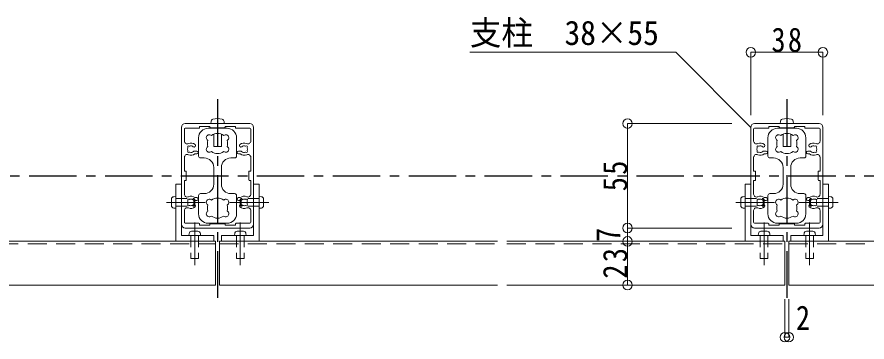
# Model space of a CAD drawing. Units: millimetres at full size, sheet at 1:5. Extents: x -1050 to 1050, y -742 to 742.
# Drawn here: x 142.3 to 590.2, y -339.3 to -168.2 of the extents above; entities that cross this region are included whole.
import ezdxf
from ezdxf.enums import TextEntityAlignment as Align

# ---------------------------------------------------------------- set-up
doc = ezdxf.new("R2010")
doc.units = ezdxf.units.MM
doc.header["$LTSCALE"] = 5
for name, pattern in [('CHAIN1', [8, 5, -1, 1, -1]), ('DASHED1', [1.8, 1.2, -0.6]), ('DASHED2', [3, 2, -1])]:
    doc.linetypes.add(name, pattern=pattern)
doc.layers.add('0-0_通り芯', color=7, linetype='CHAIN1')
for name, color, linetype, lineweight in [('0-3_寸法', 54, 'Continuous', 20), ('0-4_手摺部材', 92, 'Continuous', 20), ('0-5_手すり子', 12, 'Continuous', 20), ('0-9_文字', 3, 'Continuous', 20), ('0-A_支柱', 6, 'Continuous', 20), ('0-B_足元', 4, 'Continuous', 20)]:
    doc.layers.add(name, color=color, linetype=linetype, lineweight=lineweight)
doc.styles.add('ＭＳ ゴシック', font='')
doc.styles.get('ＭＳ ゴシック').set_extended_font_data('MS Gothic')

# ---------------------------------------------------------------- blocks, each defined once
blk = doc.blocks.new('dimension_origin')
at = {"color": 0, "linetype": 'Continuous', "lineweight": -2}
blk.add_circle((0, 0), 1.25, dxfattribs=at)

msp = doc.modelspace()

# ---------------------------------------------------------------- linework, layer by layer
at = {"layer": '0-0_通り芯'}
for p, q in [((248.02, -211.545), (248.02, -316.033)), ((548.02, -211.545), (548.02, -316.033)), ((-251.253, -251.793), (859.733, -251.793))]:
    msp.add_line(p, q, dxfattribs=at)
at = {"layer": '0-3_寸法'}
for p, q in [((529.02, -186.793), (529.02, -219.922)), ((567.02, -186.793), (529.02, -186.793)), ((567.02, -186.793), (567.02, -219.922)), ((519.02, -224.293), (464.085, -224.293)), ((464.085, -224.326), (464.085, -279.293)), ((519.02, -279.293), (464.085, -279.293)), ((464.085, -279.293), (464.085, -286.326)), ((519.02, -286.293), (464.085, -286.293)), ((464.085, -286.326), (464.085, -309.293)), ((547.02, -316.76), (547.02, -336.793)), ((549.02, -316.76), (549.02, -336.793)), ((547.02, -336.793), (549.02, -336.793))]:
    msp.add_line(p, q, dxfattribs=at)
at = {"layer": '0-4_手摺部材'}
for p, q in [((226.02, -256.293), (229.02, -256.293)), ((226.02, -256.293), (226.02, -286.293)), ((270.02, -256.293), (267.02, -256.293)), ((270.02, -256.293), (270.02, -286.293)), ((526.02, -256.293), (529.02, -256.293)), ((526.02, -256.293), (526.02, -286.293)), ((570.02, -256.293), (567.02, -256.293)), ((570.02, -256.293), (570.02, -286.293)), ((223.745, -264.132), (223.745, -267.454)), ((224.943, -262.825), (226.02, -262.73)), ((271.097, -262.825), (270.02, -262.73)), ((272.295, -264.132), (272.295, -267.454)), ((523.745, -264.132), (523.745, -267.454)), ((524.943, -262.825), (526.02, -262.73)), ((571.097, -262.825), (570.02, -262.73)), ((572.295, -264.132), (572.295, -267.454)), ((235.52, -266.909), (235.52, -264.761)), ((236.02, -266.952), (236.02, -264.793)), ((260.02, -266.952), (260.02, -264.793)), ((260.52, -266.909), (260.52, -264.761)), ((535.52, -266.909), (535.52, -264.761)), ((536.02, -266.952), (536.02, -264.793)), ((560.02, -266.952), (560.02, -264.793)), ((560.52, -266.909), (560.52, -264.761)), ((224.943, -268.761), (226.02, -268.855)), ((271.097, -268.761), (270.02, -268.855)), ((524.943, -268.761), (526.02, -268.855)), ((571.097, -268.761), (570.02, -268.855)), ((234.359, -281.018), (237.681, -281.018)), ((261.681, -281.018), (258.359, -281.018)), ((534.359, -281.018), (537.681, -281.018)), ((561.681, -281.018), (558.359, -281.018)), ((233.052, -282.216), (232.958, -283.293)), ((238.988, -282.216), (239.083, -283.293)), ((257.052, -282.216), (256.958, -283.293)), ((262.988, -282.216), (263.083, -283.293)), ((533.052, -282.216), (532.958, -283.293)), ((538.988, -282.216), (539.083, -283.293)), ((557.052, -282.216), (556.958, -283.293)), ((562.988, -282.216), (563.083, -283.293))]:
    msp.add_line(p, q, dxfattribs=at)
at = {"layer": '0-4_手摺部材', "linetype": 'DASHED1'}
for p, q in [((226.02, -263.793), (235.484, -263.793)), ((235.484, -263.793), (235.52, -263.793)), ((260.556, -263.793), (260.52, -263.793)), ((270.02, -263.793), (260.556, -263.793)), ((526.02, -263.793), (535.484, -263.793)), ((535.484, -263.793), (535.52, -263.793)), ((560.556, -263.793), (560.52, -263.793)), ((570.02, -263.793), (560.556, -263.793)), ((226.02, -267.793), (235.52, -267.793)), ((235.52, -267.793), (235.52, -266.909)), ((236.02, -267.293), (235.52, -267.793)), ((236.02, -264.793), (236.02, -264.293)), ((236.02, -267.293), (236.02, -266.952)), ((260.02, -264.793), (260.02, -264.293)), ((260.02, -267.293), (260.02, -266.952)), ((260.02, -267.293), (260.52, -267.793)), ((260.52, -267.793), (260.52, -266.909)), ((270.02, -267.793), (260.52, -267.793)), ((526.02, -267.793), (535.52, -267.793)), ((535.52, -267.793), (535.52, -266.909)), ((536.02, -267.293), (535.52, -267.793)), ((536.02, -264.793), (536.02, -264.293)), ((536.02, -267.293), (536.02, -266.952)), ((560.02, -264.793), (560.02, -264.293)), ((560.02, -267.293), (560.02, -266.952)), ((560.02, -267.293), (560.52, -267.793)), ((560.52, -267.793), (560.52, -266.909)), ((570.02, -267.793), (560.52, -267.793)), ((238.02, -283.293), (238.02, -295.293)), ((258.02, -283.293), (258.02, -295.293)), ((538.02, -283.293), (538.02, -295.293)), ((558.02, -283.293), (558.02, -295.293))]:
    msp.add_line(p, q, dxfattribs=at)
at = {"layer": '0-4_手摺部材', "linetype": 'CHAIN1'}
for p, q in [((221.04, -265.793), (241.52, -265.793)), ((275, -265.793), (254.52, -265.793)), ((521.04, -265.793), (541.52, -265.793)), ((575, -265.793), (554.52, -265.793)), ((236.02, -276.313), (236.02, -298.793)), ((260.02, -276.313), (260.02, -298.793)), ((536.02, -276.313), (536.02, -298.793)), ((560.02, -276.313), (560.02, -298.793))]:
    msp.add_line(p, q, dxfattribs=at)
at = {"layer": '0-4_手摺部材'}
for points in [[(229.02, -256.293), (229.02, -283.293), (246.02, -283.293), (246.02, -286.293)], [(267.02, -256.293), (267.02, -283.293), (250.02, -283.293), (250.02, -286.293)], [(529.02, -256.293), (529.02, -283.293), (546.02, -283.293), (546.02, -286.293)], [(567.02, -256.293), (567.02, -283.293), (550.02, -283.293), (550.02, -286.293)]]:
    msp.add_lwpolyline(points, dxfattribs=at)
at = {"layer": '0-4_手摺部材', "linetype": 'DASHED1'}
for points in [[(235.52, -264.761), (235.52, -263.793), (236.02, -264.293)], [(260.52, -264.761), (260.52, -263.793), (260.02, -264.293)], [(535.52, -264.761), (535.52, -263.793), (536.02, -264.293)], [(560.52, -264.761), (560.52, -263.793), (560.02, -264.293)], [(234.02, -283.293), (234.02, -295.293), (238.02, -295.293)], [(262.02, -283.293), (262.02, -295.293), (258.02, -295.293)], [(534.02, -283.293), (534.02, -295.293), (538.02, -295.293)], [(562.02, -283.293), (562.02, -295.293), (558.02, -295.293)]]:
    msp.add_lwpolyline(points, dxfattribs=at)
at = {"layer": '0-4_手摺部材'}
for centre, start, end in [((225.058, -264.132), 95, 180), ((270.982, -264.132), 0, 85), ((525.058, -264.132), 95, 180), ((570.982, -264.132), 0, 85), ((225.058, -267.454), 180, 265), ((270.982, -267.454), 275, 360), ((525.058, -267.454), 180, 265), ((570.982, -267.454), 275, 360), ((234.359, -282.331), 90, 175), ((237.681, -282.331), 5, 90), ((258.359, -282.331), 90, 175), ((261.681, -282.331), 5, 90), ((534.359, -282.331), 90, 175), ((537.681, -282.331), 5, 90), ((558.359, -282.331), 90, 175), ((561.681, -282.331), 5, 90)]:
    msp.add_arc(centre, 1.312, start, end, dxfattribs=at)
at = {"layer": '0-5_手すり子'}
for p, q in [((247.02, -286.293), (103.02, -286.293)), ((247.02, -286.293), (247.02, -309.293)), ((249.02, -286.293), (249.02, -309.293)), ((395.52, -286.293), (249.02, -286.293)), ((547.02, -286.293), (400.52, -286.293)), ((547.02, -286.293), (547.02, -309.293)), ((549.02, -286.293), (549.02, -309.293)), ((695.52, -286.293), (549.02, -286.293)), ((103.02, -309.293), (247.02, -309.293)), ((249.02, -309.293), (395.52, -309.293)), ((400.52, -309.293), (547.02, -309.293)), ((549.02, -309.293), (695.52, -309.293))]:
    msp.add_line(p, q, dxfattribs=at)
at = {"layer": '0-5_手すり子', "linetype": 'DASHED2'}
for p, q in [((103.02, -287.593), (247.02, -287.593)), ((249.02, -287.593), (395.52, -287.593)), ((400.52, -287.593), (547.02, -287.593)), ((549.02, -287.593), (695.52, -287.593))]:
    msp.add_line(p, q, dxfattribs=at)
at = {"layer": '0-9_文字'}
msp.add_lwpolyline([(529.02, -226.293), (489.52, -186.793), (380.97, -186.793)], dxfattribs=at)
at = {"layer": '0-A_支柱'}
for p, q in [((244.618, -223.174), (244.52, -224.293)), ((251.422, -223.174), (251.52, -224.293)), ((544.618, -223.174), (544.52, -224.293)), ((551.422, -223.174), (551.52, -224.293)), ((229.02, -277.293), (229.02, -226.293)), ((230.52, -233.485), (230.52, -227.293)), ((231.02, -224.293), (265.02, -224.293)), ((238.22, -226.793), (231.02, -226.793)), ((244.02, -226.243), (244.02, -225.793)), ((251.72, -226.543), (244.32, -226.543)), ((244.52, -224.293), (251.52, -224.293)), ((246.02, -226.693), (246.02, -226.793)), ((250.02, -226.793), (250.02, -226.693)), ((252.02, -226.243), (252.02, -225.793)), ((257.52, -225.793), (252.02, -225.793)), ((257.52, -226.493), (257.52, -225.793)), ((265.02, -226.793), (257.82, -226.793)), ((265.52, -233.485), (265.52, -227.293)), ((267.02, -226.293), (267.02, -277.293)), ((529.02, -277.293), (529.02, -226.293)), ((530.52, -233.485), (530.52, -227.293)), ((531.02, -224.293), (565.02, -224.293)), ((538.22, -226.793), (531.02, -226.793)), ((544.02, -226.243), (544.02, -225.793)), ((551.72, -226.543), (544.32, -226.543)), ((544.52, -224.293), (551.52, -224.293)), ((546.02, -226.693), (546.02, -226.793)), ((550.02, -226.793), (550.02, -226.693)), ((552.02, -226.243), (552.02, -225.793)), ((557.52, -225.793), (552.02, -225.793)), ((557.52, -226.493), (557.52, -225.793)), ((565.02, -226.793), (557.82, -226.793)), ((565.52, -233.485), (565.52, -227.293)), ((567.02, -226.293), (567.02, -277.293)), ((235.697, -238.793), (237.02, -238.793)), ((236.097, -240.293), (237.02, -240.293)), ((260.343, -238.793), (259.02, -238.793)), ((259.943, -240.293), (259.02, -240.293)), ((535.697, -238.793), (537.02, -238.793)), ((536.097, -240.293), (537.02, -240.293)), ((560.343, -238.793), (559.02, -238.793)), ((559.943, -240.293), (559.02, -240.293)), ((230.52, -249.293), (230.52, -242.101)), ((265.52, -249.293), (265.52, -242.101)), ((530.52, -249.293), (530.52, -242.101)), ((565.52, -249.293), (565.52, -242.101)), ((230.52, -249.293), (231.22, -249.293)), ((231.52, -249.593), (231.52, -253.993)), ((264.52, -249.593), (264.52, -253.993)), ((265.52, -249.293), (264.82, -249.293)), ((530.52, -249.293), (531.22, -249.293)), ((531.52, -249.593), (531.52, -253.993)), ((564.52, -249.593), (564.52, -253.993)), ((565.52, -249.293), (564.82, -249.293)), ((230.52, -254.293), (231.22, -254.293)), ((230.52, -254.293), (230.52, -261.485)), ((265.52, -254.293), (264.82, -254.293)), ((265.52, -254.293), (265.52, -261.485)), ((530.52, -254.293), (531.22, -254.293)), ((530.52, -254.293), (530.52, -261.485)), ((565.52, -254.293), (564.82, -254.293)), ((565.52, -254.293), (565.52, -261.485)), ((236.097, -263.293), (237.02, -263.293)), ((259.943, -263.293), (259.02, -263.293)), ((536.097, -263.293), (537.02, -263.293)), ((559.943, -263.293), (559.02, -263.293)), ((235.697, -264.793), (237.02, -264.793)), ((260.343, -264.793), (259.02, -264.793)), ((535.697, -264.793), (537.02, -264.793)), ((560.343, -264.793), (559.02, -264.793)), ((230.52, -270.101), (230.52, -276.293)), ((265.52, -270.101), (265.52, -276.293)), ((530.52, -270.101), (530.52, -276.293)), ((565.52, -270.101), (565.52, -276.293)), ((238.22, -276.793), (231.02, -276.793)), ((244.02, -277.343), (244.02, -277.793)), ((251.72, -277.043), (244.32, -277.043)), ((252.02, -277.343), (252.02, -277.793)), ((257.52, -277.093), (257.52, -277.793)), ((265.02, -276.793), (257.82, -276.793)), ((538.22, -276.793), (531.02, -276.793)), ((544.02, -277.343), (544.02, -277.793)), ((551.72, -277.043), (544.32, -277.043)), ((552.02, -277.343), (552.02, -277.793)), ((557.52, -277.093), (557.52, -277.793)), ((565.02, -276.793), (557.82, -276.793)), ((265.02, -279.293), (231.02, -279.293)), ((257.52, -277.793), (252.02, -277.793)), ((565.02, -279.293), (531.02, -279.293)), ((557.52, -277.793), (552.02, -277.793))]:
    msp.add_line(p, q, dxfattribs=at)
for points in [[(238.52, -226.493), (238.52, -225.793), (244.02, -225.793)], [(538.52, -226.493), (538.52, -225.793), (544.02, -225.793)], [(246.02, -229.885), (246.02, -236.293), (250.02, -236.293), (250.02, -229.885)], [(546.02, -229.885), (546.02, -236.293), (550.02, -236.293), (550.02, -229.885)], [(238.52, -277.093), (238.52, -277.793), (244.02, -277.793)], [(538.52, -277.093), (538.52, -277.793), (544.02, -277.793)]]:
    msp.add_lwpolyline(points, dxfattribs=at)
for centre, radius, start, end in [((245.913, -223.287), 1.3, 105.88085, 175), ((248.02, -230.693), 9, 74.11915, 105.88085), ((250.127, -223.287), 1.3, 5, 74.11915), ((545.913, -223.287), 1.3, 105.88085, 175), ((548.02, -230.693), 9, 74.11915, 105.88085), ((550.127, -223.287), 1.3, 5, 74.11915), ((231.02, -226.293), 2, 90, 180), ((231.02, -227.293), 0.5, 90, 180), ((238.22, -226.493), 0.3, 270, 360), ((244.32, -226.243), 0.3, 180, 270), ((251.72, -226.243), 0.3, 270, 360), ((257.82, -226.493), 0.3, 180, 270), ((265.02, -226.293), 2, 0, 90), ((265.02, -227.293), 0.5, 0, 90), ((531.02, -226.293), 2, 90, 180), ((531.02, -227.293), 0.5, 90, 180), ((538.22, -226.493), 0.3, 270, 360), ((544.32, -226.243), 0.3, 180, 270), ((551.72, -226.243), 0.3, 270, 360), ((557.82, -226.493), 0.3, 180, 270), ((565.02, -226.293), 2, 0, 90), ((565.02, -227.293), 0.5, 0, 90), ((232.02, -233.485), 1.5, 180, 294.90106), ((234.02, -237.793), 1.75, 157.5799, 202.4201), ((232.783, -236.555), 0.5, 55.28656, 214.71344), ((232.125, -237.011), 0.3, 337.5799, 34.71344), ((234.02, -237.793), 3.25, 47.4576, 114.90106), ((233.238, -235.898), 0.3, 235.28656, 292.4201), ((234.02, -237.793), 1.75, 47.4576, 112.4201), ((235.71, -235.951), 0.75, 227.4576, 47.4576), ((260.33, -235.951), 0.75, 132.5424, 312.5424), ((262.02, -237.793), 3.25, 65.09894, 132.5424), ((262.02, -237.793), 1.75, 67.5799, 132.5424), ((262.802, -235.898), 0.3, 247.5799, 304.71344), ((263.257, -236.555), 0.5, 325.28656, 124.71344), ((264.02, -233.485), 1.5, 245.09894, 360), ((263.915, -237.011), 0.3, 145.28656, 202.4201), ((262.02, -237.793), 1.75, 337.5799, 22.4201), ((532.02, -233.485), 1.5, 180, 294.90106), ((534.02, -237.793), 1.75, 157.5799, 202.4201), ((532.783, -236.555), 0.5, 55.28656, 214.71344), ((532.125, -237.011), 0.3, 337.5799, 34.71344), ((534.02, -237.793), 3.25, 47.4576, 114.90106), ((533.238, -235.898), 0.3, 235.28656, 292.4201), ((534.02, -237.793), 1.75, 47.4576, 112.4201), ((535.71, -235.951), 0.75, 227.4576, 47.4576), ((560.33, -235.951), 0.75, 132.5424, 312.5424), ((562.02, -237.793), 3.25, 65.09894, 132.5424), ((562.02, -237.793), 1.75, 67.5799, 132.5424), ((562.802, -235.898), 0.3, 247.5799, 304.71344), ((563.257, -236.555), 0.5, 325.28656, 124.71344), ((564.02, -233.485), 1.5, 245.09894, 360), ((563.915, -237.011), 0.3, 145.28656, 202.4201), ((562.02, -237.793), 1.75, 337.5799, 22.4201), ((232.02, -242.101), 1.5, 65.09894, 180), ((232.783, -239.03), 0.5, 145.28656, 304.71344), ((232.125, -238.575), 0.3, 325.28656, 22.4201), ((234.02, -237.793), 3.25, 245.09894, 309.71514), ((233.238, -239.688), 0.3, 67.5799, 124.71344), ((234.02, -237.793), 1.75, 247.5799, 318.18969), ((235.697, -239.293), 0.5, 90, 138.18969), ((237.02, -239.543), 0.75, 270, 90), ((259.02, -239.543), 0.75, 90, 270), ((262.02, -237.793), 3.25, 230.28486, 294.90106), ((260.343, -239.293), 0.5, 41.81031, 90), ((262.02, -237.793), 1.75, 221.81031, 292.4201), ((262.802, -239.688), 0.3, 55.28656, 112.4201), ((263.257, -239.03), 0.5, 235.28656, 34.71344), ((264.02, -242.101), 1.5, 0, 114.90106), ((263.915, -238.575), 0.3, 157.5799, 214.71344), ((532.02, -242.101), 1.5, 65.09894, 180), ((532.783, -239.03), 0.5, 145.28656, 304.71344), ((532.125, -238.575), 0.3, 325.28656, 22.4201), ((534.02, -237.793), 3.25, 245.09894, 309.71514), ((533.238, -239.688), 0.3, 67.5799, 124.71344), ((534.02, -237.793), 1.75, 247.5799, 318.18969), ((535.697, -239.293), 0.5, 90, 138.18969), ((537.02, -239.543), 0.75, 270, 90), ((559.02, -239.543), 0.75, 90, 270), ((562.02, -237.793), 3.25, 230.28486, 294.90106), ((560.343, -239.293), 0.5, 41.81031, 90), ((562.02, -237.793), 1.75, 221.81031, 292.4201), ((562.802, -239.688), 0.3, 55.28656, 112.4201), ((563.257, -239.03), 0.5, 235.28656, 34.71344), ((564.02, -242.101), 1.5, 0, 114.90106), ((563.915, -238.575), 0.3, 157.5799, 214.71344), ((231.22, -249.593), 0.3, 0, 90), ((264.82, -249.593), 0.3, 90, 180), ((531.22, -249.593), 0.3, 0, 90), ((564.82, -249.593), 0.3, 90, 180), ((231.22, -253.993), 0.3, 270, 360), ((264.82, -253.993), 0.3, 180, 270), ((531.22, -253.993), 0.3, 270, 360), ((564.82, -253.993), 0.3, 180, 270), ((232.02, -261.485), 1.5, 180, 294.90106), ((232.783, -264.555), 0.5, 55.28656, 214.71344), ((234.02, -265.793), 3.25, 50.28486, 114.90106), ((233.238, -263.898), 0.3, 235.28656, 292.4201), ((234.02, -265.793), 1.75, 41.81031, 112.4201), ((237.02, -264.043), 0.75, 270, 90), ((259.02, -264.043), 0.75, 90, 270), ((262.02, -265.793), 3.25, 65.09894, 129.71514), ((262.02, -265.793), 1.75, 67.5799, 138.18969), ((262.802, -263.898), 0.3, 247.5799, 304.71344), ((263.257, -264.555), 0.5, 325.28656, 124.71344), ((264.02, -261.485), 1.5, 245.09894, 360), ((532.02, -261.485), 1.5, 180, 294.90106), ((532.783, -264.555), 0.5, 55.28656, 214.71344), ((534.02, -265.793), 3.25, 50.28486, 114.90106), ((533.238, -263.898), 0.3, 235.28656, 292.4201), ((534.02, -265.793), 1.75, 41.81031, 112.4201), ((537.02, -264.043), 0.75, 270, 90), ((559.02, -264.043), 0.75, 90, 270), ((562.02, -265.793), 3.25, 65.09894, 129.71514), ((562.02, -265.793), 1.75, 67.5799, 138.18969), ((562.802, -263.898), 0.3, 247.5799, 304.71344), ((563.257, -264.555), 0.5, 325.28656, 124.71344), ((564.02, -261.485), 1.5, 245.09894, 360), ((232.02, -270.101), 1.5, 65.09894, 180), ((234.02, -265.793), 1.75, 157.5799, 202.4201), ((232.783, -267.03), 0.5, 145.28656, 304.71344), ((232.125, -265.011), 0.3, 337.5799, 34.71344), ((232.125, -266.575), 0.3, 325.28656, 22.4201), ((234.02, -265.793), 3.25, 245.09894, 312.5424), ((233.238, -267.688), 0.3, 67.5799, 124.71344), ((234.02, -265.793), 1.75, 247.5799, 312.5424), ((235.71, -267.635), 0.75, 312.5424, 132.5424), ((235.697, -264.293), 0.5, 221.81031, 270), ((260.33, -267.635), 0.75, 47.4576, 227.4576), ((262.02, -265.793), 3.25, 227.4576, 294.90106), ((260.343, -264.293), 0.5, 270, 318.18969), ((262.02, -265.793), 1.75, 227.4576, 292.4201), ((262.802, -267.688), 0.3, 55.28656, 112.4201), ((263.257, -267.03), 0.5, 235.28656, 34.71344), ((264.02, -270.101), 1.5, 0, 114.90106), ((263.915, -265.011), 0.3, 145.28656, 202.4201), ((263.915, -266.575), 0.3, 157.5799, 214.71344), ((262.02, -265.793), 1.75, 337.5799, 22.4201), ((532.02, -270.101), 1.5, 65.09894, 180), ((534.02, -265.793), 1.75, 157.5799, 202.4201), ((532.783, -267.03), 0.5, 145.28656, 304.71344), ((532.125, -265.011), 0.3, 337.5799, 34.71344), ((532.125, -266.575), 0.3, 325.28656, 22.4201), ((534.02, -265.793), 3.25, 245.09894, 312.5424), ((533.238, -267.688), 0.3, 67.5799, 124.71344), ((534.02, -265.793), 1.75, 247.5799, 312.5424), ((535.71, -267.635), 0.75, 312.5424, 132.5424), ((535.697, -264.293), 0.5, 221.81031, 270), ((560.33, -267.635), 0.75, 47.4576, 227.4576), ((562.02, -265.793), 3.25, 227.4576, 294.90106), ((560.343, -264.293), 0.5, 270, 318.18969), ((562.02, -265.793), 1.75, 227.4576, 292.4201), ((562.802, -267.688), 0.3, 55.28656, 112.4201), ((563.257, -267.03), 0.5, 235.28656, 34.71344), ((564.02, -270.101), 1.5, 0, 114.90106), ((563.915, -265.011), 0.3, 145.28656, 202.4201), ((563.915, -266.575), 0.3, 157.5799, 214.71344), ((562.02, -265.793), 1.75, 337.5799, 22.4201), ((231.02, -277.293), 2, 180, 270), ((231.02, -276.293), 0.5, 180, 270), ((238.22, -277.093), 0.3, 0, 90), ((244.32, -277.343), 0.3, 90, 180), ((251.72, -277.343), 0.3, 0, 90), ((257.82, -277.093), 0.3, 90, 180), ((265.02, -276.293), 0.5, 270, 360), ((265.02, -277.293), 2, 270, 360), ((531.02, -277.293), 2, 180, 270), ((531.02, -276.293), 0.5, 180, 270), ((538.22, -277.093), 0.3, 0, 90), ((544.32, -277.343), 0.3, 90, 180), ((551.72, -277.343), 0.3, 0, 90), ((557.82, -277.093), 0.3, 90, 180), ((565.02, -276.293), 0.5, 270, 360), ((565.02, -277.293), 2, 270, 360)]:
    msp.add_arc(centre, radius, start, end, dxfattribs=at)
at = {"layer": '0-B_足元'}
for p, q in [((243.02, -226.793), (253.02, -226.793)), ((543.02, -226.793), (553.02, -226.793)), ((238.02, -241.393), (238.02, -231.793)), ((258.02, -241.393), (258.02, -231.793)), ((538.02, -241.393), (538.02, -231.793)), ((558.02, -241.393), (558.02, -231.793)), ((241.02, -242.393), (239.02, -242.393)), ((255.02, -242.393), (257.02, -242.393)), ((541.02, -242.393), (539.02, -242.393)), ((555.02, -242.393), (557.02, -242.393)), ((246.02, -247.393), (246.02, -256.193)), ((250.02, -247.393), (250.02, -256.193)), ((546.02, -247.393), (546.02, -256.193)), ((550.02, -247.393), (550.02, -256.193)), ((238.02, -262.193), (238.02, -271.793)), ((241.02, -261.193), (239.02, -261.193)), ((255.02, -261.193), (257.02, -261.193)), ((258.02, -262.193), (258.02, -271.793)), ((538.02, -262.193), (538.02, -271.793)), ((541.02, -261.193), (539.02, -261.193)), ((555.02, -261.193), (557.02, -261.193)), ((558.02, -262.193), (558.02, -271.793)), ((243.02, -276.793), (253.02, -276.793)), ((543.02, -276.793), (553.02, -276.793))]:
    msp.add_line(p, q, dxfattribs=at)
for centre, radius, start, end in [((243.02, -231.793), 5, 90, 180), ((253.02, -231.793), 5, 0, 90), ((543.02, -231.793), 5, 90, 180), ((553.02, -231.793), 5, 0, 90), ((243.679, -231.753), 1.6, 46.3184, 243.6816), ((248.02, -234.793), 5.3, 52.3632, 127.6368), ((252.362, -231.753), 1.6, 296.3184, 133.6816), ((543.679, -231.753), 1.6, 46.3184, 243.6816), ((548.02, -234.793), 5.3, 52.3632, 127.6368), ((552.362, -231.753), 1.6, 296.3184, 133.6816), ((243.679, -237.833), 1.6, 116.3184, 313.6816), ((248.02, -234.793), 5.3, 162.3632, 197.6368), ((252.362, -237.833), 1.6, 226.3184, 63.6816), ((248.02, -234.793), 5.3, 342.3632, 17.6368), ((543.679, -237.833), 1.6, 116.3184, 313.6816), ((548.02, -234.793), 5.3, 162.3632, 197.6368), ((552.362, -237.833), 1.6, 226.3184, 63.6816), ((548.02, -234.793), 5.3, 342.3632, 17.6368), ((239.02, -241.393), 1, 180, 270), ((248.02, -234.793), 5.3, 232.36321, 307.63679), ((257.02, -241.393), 1, 270, 360), ((539.02, -241.393), 1, 180, 270), ((548.02, -234.793), 5.3, 232.36321, 307.63679), ((557.02, -241.393), 1, 270, 360), ((241.02, -247.393), 5, 0, 90), ((255.02, -247.393), 5, 90, 180), ((541.02, -247.393), 5, 0, 90), ((555.02, -247.393), 5, 90, 180), ((241.02, -256.193), 5, 270, 360), ((255.02, -256.193), 5, 180, 270), ((541.02, -256.193), 5, 270, 360), ((555.02, -256.193), 5, 180, 270), ((239.02, -262.193), 1, 90, 180), ((243.679, -265.753), 1.6, 46.3184, 243.6816), ((248.02, -268.793), 5.3, 52.36321, 127.63679), ((252.362, -265.753), 1.6, 296.3184, 133.6816), ((257.02, -262.193), 1, 0, 90), ((539.02, -262.193), 1, 90, 180), ((543.679, -265.753), 1.6, 46.3184, 243.6816), ((548.02, -268.793), 5.3, 52.36321, 127.63679), ((552.362, -265.753), 1.6, 296.3184, 133.6816), ((557.02, -262.193), 1, 0, 90), ((248.02, -268.793), 5.3, 162.3632, 197.6368), ((248.02, -268.793), 5.3, 342.3632, 17.6368), ((548.02, -268.793), 5.3, 162.3632, 197.6368), ((548.02, -268.793), 5.3, 342.3632, 17.6368), ((243.02, -271.793), 5, 180, 270), ((243.679, -271.833), 1.6, 116.3184, 313.6816), ((248.02, -268.793), 5.3, 232.3632, 307.6368), ((252.362, -271.833), 1.6, 226.3184, 63.6816), ((253.02, -271.793), 5, 270, 360), ((543.02, -271.793), 5, 180, 270), ((543.679, -271.833), 1.6, 116.3184, 313.6816), ((548.02, -268.793), 5.3, 232.3632, 307.6368), ((552.362, -271.833), 1.6, 226.3184, 63.6816), ((553.02, -271.793), 5, 270, 360)]:
    msp.add_arc(centre, radius, start, end, dxfattribs=at)

# ---------------------------------------------------------------- block references
at = {"layer": '0-3_寸法', "xscale": 2, "yscale": 2}
for p, rotation in [((529.02, -186.793), 180), ((464.085, -224.326), 90), ((464.085, -279.293), 270), ((464.085, -279.293), 90), ((464.085, -286.326), 270), ((464.085, -286.326), 90), ((464.085, -309.293), 270), ((549.02, -336.793), 180)]:
    msp.add_blockref('dimension_origin', p, dxfattribs=dict(at, rotation=rotation))
for p in [(567.02, -186.793), (547.02, -336.793)]:
    msp.add_blockref('dimension_origin', p, dxfattribs=at)

# ---------------------------------------------------------------- texts
at = {"layer": '0-3_寸法', "style": 'ＭＳ ゴシック', "width": 0.85}
msp.add_text('7', height=12.83, rotation=90, dxfattribs=at).set_placement((464.085, -286.559), align=Align.BOTTOM_LEFT)
msp.add_text('2', height=12.83, dxfattribs=at).set_placement((552.804, -336.793), align=Align.BOTTOM_LEFT)
at = {"layer": '0-3_寸法', "insert": (539.895, -186.793), "char_height": 12.83, "attachment_point": 7, "style": 'ＭＳ ゴシック'}
msp.add_mtext('\\T1.17;\\W0.85;38', dxfattribs=at)
at = {"layer": '0-3_寸法', "char_height": 12.83, "attachment_point": 7, "rotation": 90, "style": 'ＭＳ ゴシック'}
for s, insert in [('\\T1.17;\\W0.85;55', (464.085, -259.934)), ('\\T1.17;\\W0.85;23', (464.085, -305.934))]:
    msp.add_mtext(s, dxfattribs=dict(at, insert=insert))
at = {"layer": '0-9_文字', "style": 'ＭＳ ゴシック', "width": 0.95}
msp.add_text('支柱\u300038×55', height=12.83, dxfattribs=at).set_placement((380.97, -186.793), align=Align.BOTTOM_LEFT)

doc.saveas('drawing.dxf')
